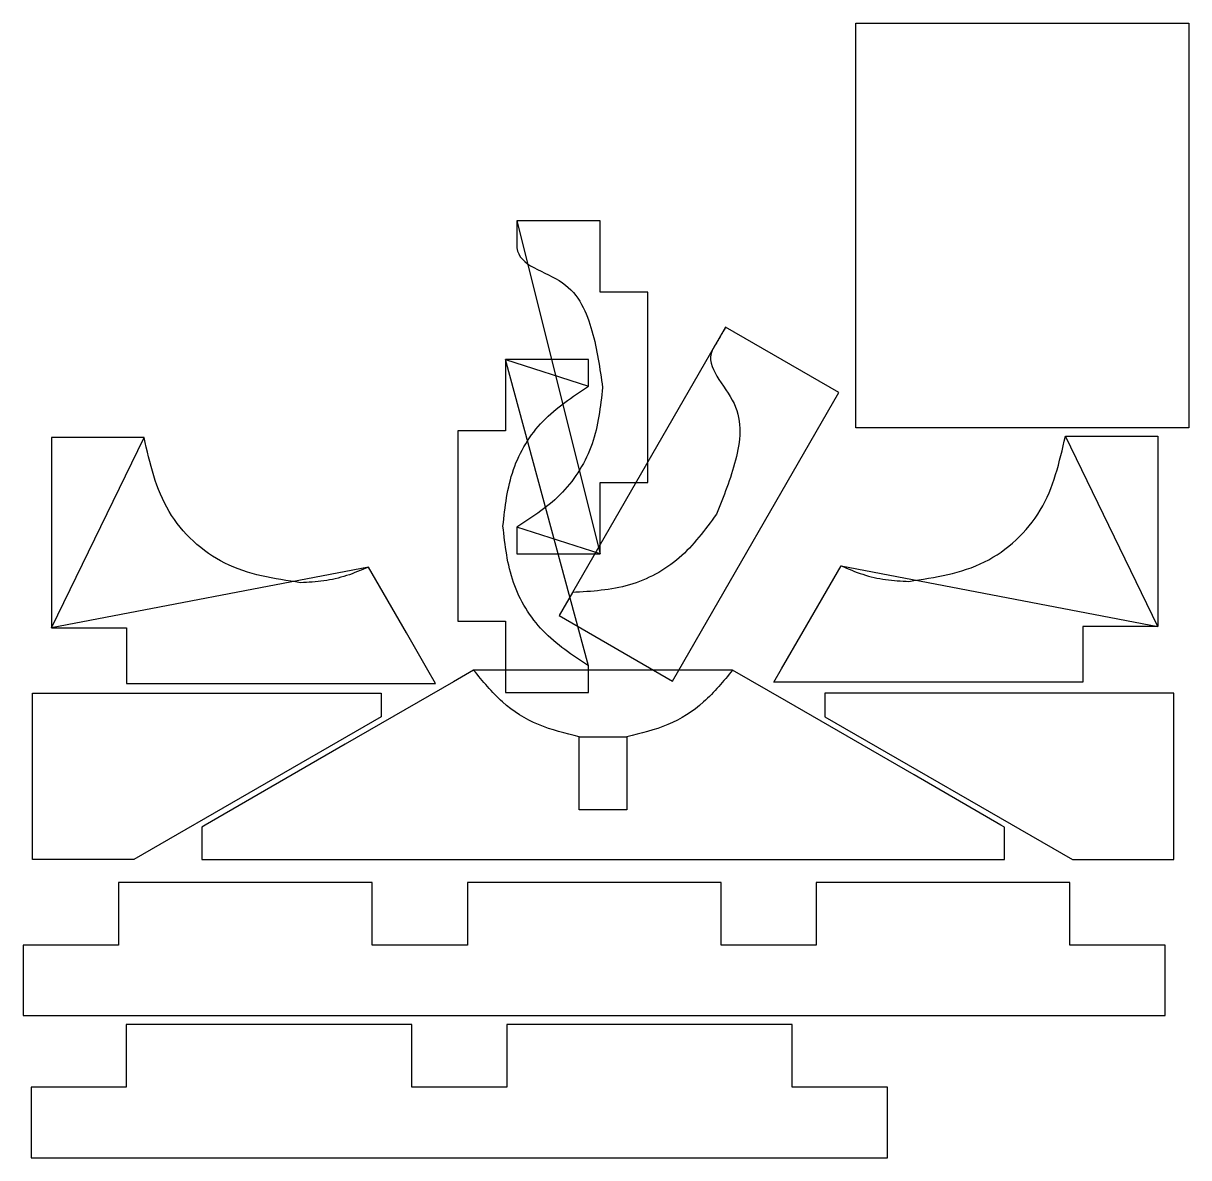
# Model space of a CAD drawing. Extents: x 85 to 707, y 193 to 799.
import ezdxf

# ---------------------------------------------------------------- set-up
doc = ezdxf.new("R2010")
doc.units = 0
doc.layers.add('Layer_1', color=7, linetype='CONTINUOUS')

msp = doc.modelspace()

# ---------------------------------------------------------------- linework, layer by layer
at = {"layer": 'Layer_1', "color": 1}
for points in [[(706.7388, 798.835906), (706.7388, 582.931461), (528.93875, 582.931461), (528.93875, 798.835906), (706.7388, 798.835906)], [(392.528862, 515.559713), (392.528862, 553.6596), (417.928862, 553.6596), (417.928862, 655.259584), (392.528862, 655.259584), (392.528862, 693.359725), (348.079427, 693.359584)], [(377.687925, 494.972759), (370.565482, 482.636657), (431.056429, 447.712266), (519.956429, 601.691604), (459.465482, 636.615984), (459.465482, 636.615984)], [(341.895091, 619.32753), (341.895091, 581.227643), (316.495091, 581.227643), (316.495091, 479.62766), (341.895091, 479.62766), (341.895091, 441.527507), (386.344527, 441.527649), (386.344527, 455.861292)], [(386.344809, 605.083041), (386.344809, 619.327671), (341.895374, 619.32753), (341.895091, 619.32753)], [(149.011183, 577.708095), (99.641491, 577.708095), (99.641491, 476.105826), (99.641491, 476.105826)], [(640.902198, 578.400696), (690.271896, 578.400696), (690.271896, 476.798427), (690.271896, 476.798427)], [(348.079145, 529.804203), (348.079145, 515.559572), (392.52858, 515.559713), (392.528862, 515.559713)], [(99.641491, 476.105826), (139.646767, 476.105826), (139.646767, 446.433263), (289.07946, 446.433263), (304.652482, 446.433263), (300.534296, 453.565583), (289.07946, 473.406088), (268.772172, 508.580019)], [(690.271896, 476.798427), (650.266896, 476.798427), (650.266896, 447.126147), (500.83418, 447.126147), (485.261158, 447.126147), (489.379345, 454.258185), (500.83418, 474.098689), (521.14148, 509.272903)], [(324.981514, 453.581247), (314.19498, 447.353618), (256.467283, 414.02439), (181.695903, 370.855425), (179.790903, 369.755746), (179.790903, 352.394674), (256.467283, 352.394674), (531.716629, 352.394674), (608.392738, 352.394674), (608.392738, 369.755746), (606.487738, 370.855425), (560.14064, 397.614156), (491.95688, 436.980315), (463.198718, 453.584013), (463.198718, 453.584013)], [(275.658676, 441.294646), (275.658676, 428.690009), (143.512083, 352.394646), (89.432948, 352.394646), (89.432948, 441.294646), (275.658676, 441.294646), (275.658676, 441.294646)], [(512.524671, 441.294702), (512.524671, 428.690065), (644.671558, 352.394702), (698.750698, 352.394702), (698.750698, 441.294702), (512.524671, 441.294702), (512.524671, 441.294702)], [(406.791809, 417.983231), (406.791809, 416.994353), (406.791809, 378.894356), (381.391809, 378.894356), (381.391809, 416.994353), (381.391809, 417.982131)], [(135.339492, 340.215261), (135.339492, 306.653424), (84.539497, 306.653424), (84.539497, 269.09529), (694.139469, 269.09529), (694.139469, 306.653452), (643.339469, 306.653452), (643.339469, 340.215318), (507.872802, 340.215318), (507.872802, 306.653452), (457.072802, 306.653452), (457.072802, 340.215318), (321.606136, 340.215318), (321.606136, 306.653452), (270.806147, 306.653452), (270.806147, 340.215318), (135.339492, 340.215318), (135.339492, 340.215261)], [(139.486465, 264.397955), (139.486465, 230.836088), (88.686471, 230.836088), (88.686471, 193.277955), (545.886442, 193.277955), (545.886442, 230.836088), (495.086442, 230.836088), (495.086442, 264.397955), (342.686442, 264.397955), (342.686442, 230.836088), (291.886442, 230.836088), (291.886442, 264.397955), (139.486465, 264.397955), (139.486465, 264.397955)]]:
    msp.add_lwpolyline(points, close=True, dxfattribs=at)
for points, knots in [([(348.079427, 693.359584), (348.075303, 692.118687), (348.063519, 688.573267), (348.183965, 683.859253), (347.322572, 669.642637), (377.246175, 663.989471), (389.536614, 634.551074), (392.37086, 614.542611), (393.799145, 604.459584)], [0, 0, 0, 0, 3.71613, 10.617514, 14.333643, 44.995702, 75.178534, 105.840593, 105.840593, 105.840593, 105.840593]), ([(459.465482, 636.615984), (458.841444, 635.543391), (457.058476, 632.478841), (454.805713, 628.336136), (446.951239, 616.454906), (470.03968, 596.59735), (465.964486, 564.957703), (458.414925, 546.212657), (454.610414, 536.766314)], [0, 0, 0, 0, 3.716174, 10.617641, 14.333815, 44.99591, 75.178778, 105.840873, 105.840873, 105.840873, 105.840873]), ([(340.624809, 530.42766), (341.750381, 540.677758), (343.983903, 561.017464), (360.62359, 588.188115), (377.726087, 599.421852), (386.344809, 605.083041)], [0, 0, 0, 0, 30.691729, 60.902903, 91.594632, 91.594632, 91.594632, 91.594632]), ([(393.799145, 604.459584), (392.673572, 594.209485), (390.440051, 573.869779), (373.800364, 546.699128), (356.697867, 535.465391), (348.079145, 529.804203)], [0, 0, 0, 0, 30.691729, 60.902903, 91.594632, 91.594632, 91.594632, 91.594632]), ([(232.526936, 500.238095), (218.564122, 502.333286), (191.018691, 506.466618), (158.335421, 536.783927), (152.147731, 563.941756), (149.011183, 577.708095)], [0, 0, 0, 0, 41.699585, 82.263719, 123.963304, 123.963304, 123.963304, 123.963304]), ([(557.386716, 500.930696), (571.349493, 503.025923), (598.894852, 507.159327), (631.577994, 537.476615), (637.765661, 564.634388), (640.902198, 578.400696)], [0, 0, 0, 0, 41.699495, 82.263547, 123.963042, 123.963042, 123.963042, 123.963042]), ([(454.610414, 536.766314), (448.510588, 528.452232), (436.406446, 511.954244), (408.410677, 496.743573), (387.982572, 495.566127), (377.687925, 494.972759)], [0, 0, 0, 0, 30.691787, 60.903017, 91.594804, 91.594804, 91.594804, 91.594804]), ([(386.344527, 455.861292), (377.733703, 461.516037), (360.646636, 472.737149), (344.009835, 499.870865), (341.75906, 520.188719), (340.624809, 530.42766)], [0, 0, 0, 0, 30.662062, 60.844898, 91.50696, 91.50696, 91.50696, 91.50696]), ([(268.772172, 508.580019), (264.937877, 506.935186), (257.279831, 503.650042), (245.018156, 500.827989), (236.694496, 500.434907), (232.526936, 500.238095)], [0, 0, 0, 0, 12.501505, 24.968633, 37.470138, 37.470138, 37.470138, 37.470138]), ([(521.14148, 509.272903), (524.975769, 507.628037), (532.633802, 504.342829), (544.895478, 501.52068), (553.21915, 501.127538), (557.386716, 500.930696)], [0, 0, 0, 0, 12.501526, 24.968676, 37.470202, 37.470202, 37.470202, 37.470202]), ([(381.391809, 417.982131), (373.986538, 419.75519), (359.20465, 423.294449), (339.435153, 435.727035), (329.821671, 447.602324), (324.981514, 453.581247)], [0, 0, 0, 0, 22.74966, 45.411292, 68.390219, 68.390219, 68.390219, 68.390219]), ([(463.198718, 453.584013), (458.359041, 447.605134), (448.746434, 435.729833), (428.978062, 423.296891), (414.196792, 419.756742), (406.791809, 417.983231)], [0, 0, 0, 0, 22.977907, 45.638917, 68.388081, 68.388081, 68.388081, 68.388081])]:
    msp.add_open_spline(points, degree=3, knots=knots, dxfattribs=at)

doc.saveas('drawing.dxf')
